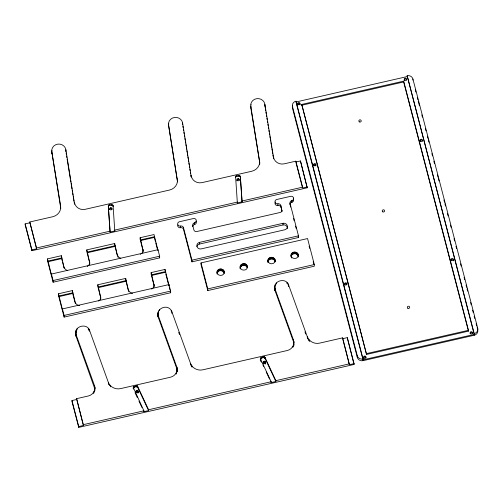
<?xml version="1.0" encoding="UTF-8"?>
<svg xmlns="http://www.w3.org/2000/svg" width="503" height="503" viewBox="0 0 503 503"><rect width="100%" height="100%" fill="white"/><g stroke="black" fill="none" stroke-linecap="round" stroke-linejoin="round"><path stroke-width="0.75" d="M240.258 266.42C239.535 271.28 247.948 271.369 247.338 266.496C246.426 261.277 238.164 263.943 240.252 268.96C239.686 264.867 246.388 263.817 247.243 267.772L247.237 266.106M157.992 313.903L158.37 315.959L176.748 366.876L177.043 371.484L176.666 368.284L158.376 317.626C154.408 308.628 168.279 302.636 171.844 311.684L190.536 363.443C192.24 368.328 197.968 371.025 202.891 369.799L287.207 350.528C291.841 349.673 295.211 344.436 293.431 339.927L275.135 289.269C272.041 280.976 286.044 276.832 288.615 284.994L307.308 336.759C309.012 341.638 314.733 344.341 319.656 343.115L342.65 337.859L349.409 364.688L354.037 363.631L347.277 337.632L342.65 338.695L342.65 337.859M157.999 315.57L158.2 313.91M177.043 370.371C176.572 373.76 173.73 376.514 170.435 377.219L120.645 388.599C115.721 389.825 109.994 387.128 108.29 382.242L89.597 330.484C87.025 322.316 73.023 326.46 76.116 334.759L94.413 385.411C96.192 389.919 92.822 395.157 88.188 396.018L76.588 398.665L83.353 425.494L78.726 426.55L78.732 427.387L354.037 364.461L354.037 363.631M263.22 362.242C266.917 367.655 265.037 356.577 263.188 363.361C263.138 361.921 265.546 361.864 265.571 363.304M135.942 391.315C139.916 396.88 137.376 385.26 135.955 392.724C135.47 390.938 138.702 390.9 138.256 392.698L138.243 391.29M76.217 331.911L75.758 333.954L76.123 336.425L94.841 388.938L94.765 386.732M291.256 254.329L291.118 256.857C289.395 250.475 300.128 250.689 298.254 257.008M298.248 255.342C298.197 259.667 290.967 259.523 291.111 255.191M94.797 390.837L94.79 389.171M224.131 271.387L224.143 273.072L222.546 270.998L219.849 270.595L218.22 271.413L217.101 273.751C215.341 267.697 225.558 267.451 224.237 273.387M224.237 272.28C224.149 276.625 216.925 276.38 217.095 272.085M268.042 262.258C266.03 256.052 276.656 255.725 275.116 261.937M267.998 261.944L268.187 259.422M275.11 260.824C274.795 265.125 267.583 264.609 267.992 260.277M133.326 387.517L143.896 410.825L143.896 411.655L148.599 410.586L148.592 409.75L137.721 386.543C136.275 384.474 132.025 387.706 133.27 388.624C133.754 387.071 136.659 385.87 137.721 387.379L148.599 410.586M260.636 358.362L260.636 359.249L271.174 381.733L271.18 382.569L275.877 381.494L275.87 380.658L264.999 357.451C262.773 354.986 257.781 359.626 261.629 362.191M291.256 255.996C292.193 252.783 297.367 252.883 298.153 256.14L298.153 254.474M275.877 381.494L264.999 358.287C263.924 356.721 260.485 358.048 260.573 359.884M268.193 261.088C269.312 257.951 274.481 258.309 275.072 261.617L274.996 259.762M260.743 358.174L260.667 359.129M138.136 392.969L137.948 392.371M290.596 207.098L289.998 203.149A2.383 2.232 -0.2 0 1 291.589 200.697L291.985 200.596A2.383 2.232 -0.2 0 0 293.57 198.138L293.475 197.761A2.383 2.232 -0.2 0 0 290.853 196.283L276.782 199.484A2.383 2.232 -0.2 0 0 275.034 202.175A2.383 2.232 -0.2 0 0 277.908 203.816A2.383 2.232 -0.2 0 1 280.781 205.45L281.957 211.084M290.005 204.815A2.383 2.232 -0.2 0 1 291.595 202.363L291.991 202.263A2.383 2.232 -0.2 0 0 293.576 199.81L293.57 198.138M192.718 226.488L192.712 225.382A2.383 2.232 -0.2 0 1 194.303 222.93L194.516 222.879A2.383 2.232 -0.2 0 0 196.252 220.182A2.383 2.232 -0.2 0 0 193.378 218.554L179.502 221.716A2.383 2.232 -0.2 0 0 177.748 224.407A2.383 2.232 -0.2 0 0 180.627 226.048A2.383 2.232 -0.2 0 1 183.501 227.683L191.951 260.177L191.957 261.849L298.499 237.498L298.493 235.832L289.998 203.149M192.693 226.658A2.383 2.232 -0.2 0 1 194.309 224.596L194.523 224.552A2.383 2.232 -0.2 0 0 195.931 221.144M407.166 76.575L295.997 101.983L363.047 359.827L474.216 334.426L407.16 75.739A4.76 4.458 -0.2 0 1 412.913 79.015L477.712 328.201L477.718 329.867A4.76 4.458 -0.2 0 1 474.216 335.256L363.047 360.664A4.76 4.458 -0.2 0 1 357.293 357.388L292.501 108.202L292.495 106.535A4.76 4.458 -0.2 0 1 295.997 101.147L363.04 358.997L363.047 360.664M301.743 104.423L403.664 81.128L468.456 330.314L468.463 331.15L366.542 354.439L301.743 104.423L366.542 354.439M301.75 105.259L403.664 81.964L403.664 81.128M259.699 164.349A10.431 9.771 -0.2 0 0 259.63 161.941L250.815 107.925A7.117 6.665 -0.2 0 1 250.771 106.252A7.117 6.665 -0.2 0 1 256.769 98.657A7.117 6.665 -0.2 0 1 264.874 104.234L273.5 157.099A8.758 8.205 -0.2 0 0 284.233 163.827L295.833 161.18L295.833 162.01L300.461 160.954L307.22 187.782L31.915 250.701L31.909 249.872L36.537 248.815L29.771 221.986L52.765 216.73A10.431 9.771 -0.2 0 0 60.605 205.758L51.796 151.736A7.111 6.665 -0.2 0 1 57.751 144.141A7.111 6.665 -0.2 0 1 65.862 149.718L74.488 203.696M31.915 250.701L25.15 224.709L25.15 223.873L29.778 222.816M36.537 248.815L36.53 247.979L110.069 231.173L108.327 205.878A1.188 1.113 -0.2 0 1 109.44 204.696L111.817 204.551A1.188 1.113 -0.2 0 1 113.081 205.589L114.772 230.934L110.075 232.009L108.384 207.475M242.044 201.011L240.359 176.503A1.188 1.113 -0.3 0 0 239.095 175.459L236.718 175.604A1.188 1.113 -0.2 0 0 235.605 176.792L237.353 202.916L242.05 201.841L242.044 201.011L302.592 187.173L295.833 161.18M307.22 186.953L302.592 188.009L302.592 187.173M47.471 258.888L51.419 274.72L51.413 274.053L157.955 249.702L159.646 256.203L159.652 257.869L53.111 282.221L47.477 260.554L47.471 258.888L61.347 255.713L64.17 268.212M89.559 264.704A4.76 4.458 -0.2 0 0 89.616 262.396L86.799 251.563L86.793 249.897L114.69 243.521L117.513 256.021A4.76 4.458 -0.2 0 0 117.633 256.398M143.003 252.141A4.76 4.458 -0.2 0 0 142.959 250.211L140.142 239.378L140.136 237.712L154.012 234.536L157.961 250.368L157.955 249.702M48.037 261.051L61.913 257.882M89.616 262.396L87.359 252.066L115.256 245.69M142.959 250.211L140.702 239.874L154.578 236.706M48.037 261.717L61.913 258.548M87.359 252.732L115.256 246.357M140.702 240.541L154.578 237.372M199.572 242.371L282.988 223.307A3.571 3.345 -0.2 0 1 287.301 225.765A3.571 3.345 -0.2 0 1 284.673 229.808L201.263 248.872A3.571 3.345 -0.2 0 1 196.95 246.413A3.571 3.345 -0.2 0 1 199.572 242.371L199.578 244.037A3.571 3.345 -0.2 0 0 196.924 246.621M199.578 244.037L282.994 224.973A3.571 3.345 -0.2 0 1 287.376 228.683M53.111 282.221L53.104 280.548L159.646 256.203M191.951 260.177L298.493 235.832M58.48 293.765L62.422 309.596L62.422 308.93L168.964 284.579L170.655 291.08L170.662 292.746L64.12 317.097L58.486 295.431L58.48 293.765L72.357 290.589L75.18 302.089A4.766 4.464 -0.2 0 0 79.694 305.491M100.569 299.587A4.76 4.458 -0.2 0 0 100.625 297.279L97.808 286.446L97.802 284.78L125.7 278.404L128.523 290.904A4.76 4.458 -0.2 0 0 128.787 291.639M153.912 287.395A4.76 4.458 -0.2 0 0 153.968 285.088L151.151 274.254L151.145 272.588L165.022 269.419L168.97 285.251L168.964 284.579M201.024 262.899L307.566 238.554L314.325 264.547L314.331 266.213L207.789 290.564L201.03 264.565L201.024 262.899L207.783 288.898L207.789 290.564M59.046 295.934L72.922 292.759M100.625 297.279L98.362 286.943L126.266 280.567M153.968 285.088L151.705 274.757L165.588 271.582M59.046 296.6L72.922 293.425M98.368 287.609L126.266 281.234M151.711 275.424L165.588 272.249M64.12 317.097L64.114 315.431L170.655 291.08M207.783 288.898L314.325 264.547M78.732 427.387L71.973 401.394L71.967 400.558L76.594 399.501M366.542 353.609L468.456 330.314M83.353 425.494L83.347 424.664L143.896 410.825M148.592 409.75L271.174 381.733M275.87 380.658L349.409 363.851M235.605 176.792L235.611 177.622A1.188 1.113 -0.2 0 1 236.724 176.44L239.101 176.295A1.188 1.113 -0.3 0 1 240.365 177.333L242.05 201.841M108.327 205.878L108.334 206.714A1.188 1.113 -0.2 0 1 109.447 205.526L111.817 205.381A1.188 1.113 -0.2 0 1 113.087 206.425L113.081 205.589M264.509 356.941L264.578 357.809M264.748 357.111L264.798 357.991M137.52 386.247L137.571 387.134M264.93 357.331L264.999 358.287M262.943 365.002L263.603 366.404M266.238 372.025L269.533 379.055M270.52 381.161L271.18 382.569M135.011 392.686L137.313 397.603M138.96 401.117L141.921 407.443M143.242 410.253L143.896 411.655M304.944 331.861L305.73 334.049M274.871 285.968L275.015 290.539L293.438 341.594L293.815 345.354L293.821 341.512M178.697 332.307L179.489 334.495M415.289 89.798L415.887 92.08M417.264 97.4L417.861 99.676M418.257 101.197L419.439 105.756M421.81 114.873L422.401 117.149M425.368 128.542L425.959 130.824M427.343 136.143L427.934 138.419M428.33 139.941L428.921 142.217M431.882 153.616L432.479 155.892M433.863 161.212L434.454 163.494M437.415 174.887L438.006 177.163M438.402 178.684L439 180.967M443.935 199.955L444.526 202.237M444.922 203.753L445.513 206.035M447.494 213.63L448.085 215.913M450.455 225.03L451.046 227.306M454.008 238.705L454.605 240.981M455.988 246.3L456.579 248.576M460.528 263.773L461.119 266.049M464.087 277.449L464.678 279.725M466.061 285.044L466.652 287.326M467.048 288.841L467.639 291.124M470.607 302.517L471.198 304.799M472.581 310.112L473.172 312.394M474.159 316.192L474.75 318.468M476.134 323.787L476.731 326.07M477.121 327.585L477.718 329.867M407.16 75.739L474.21 333.59L474.216 335.256M403.664 81.964L468.463 331.15M292.495 106.535L357.287 355.722L357.293 357.388M354.037 364.461L347.277 337.632M307.22 187.782L300.461 160.954M342.845 339.437L349.22 363.946M296.028 162.752L302.397 187.267M309.112 246.162L309.697 248.388M313.168 261.755L313.753 263.987M293.563 218.497L294.154 220.779M295.538 226.099L296.129 228.375M298.103 235.976L298.499 237.498M183.501 227.683L183.507 229.355L191.957 261.849M165.808 274.072L168.914 286.025M169.304 287.515L169.882 289.759M170.272 291.256L170.662 292.746M154.214 236.951L155.377 241.434M155.767 242.93L157.514 249.651M159.262 256.373L159.652 257.869M151.145 272.588L151.705 274.757M140.136 237.712L140.702 239.874M126.083 281.51L128.334 290.181M114.885 245.91L117.325 255.298M97.802 284.78L98.362 286.943M86.793 249.897L87.359 252.066M72.74 293.702L74.991 302.366M61.542 258.102L62.297 260.988M62.668 262.434L63.982 267.489M62.422 308.93L64.114 315.431M51.413 274.053L53.104 280.548M76.588 398.665L83.347 424.664M29.771 221.986L36.53 247.979M71.967 400.558L78.726 426.55M25.15 223.873L31.909 249.872M280.781 205.45L281.957 211.644M192.712 225.382L193.881 229.902A2.383 2.232 -0.2 0 0 196.761 231.537L280.36 212.423A2.383 2.232 -0.2 0 0 281.95 209.977M293.482 199.427L293.576 199.81M264.798 105.492A7.117 6.665 -0.2 0 1 264.88 105.9L265.131 107.435M265.383 108.969L265.634 110.503M265.88 112.031L266.131 113.565M266.383 115.099L266.634 116.627M266.879 118.161L267.131 119.695M267.382 121.229L267.634 122.757M267.879 124.291L268.13 125.825M268.382 127.353L268.633 128.887M268.885 130.422L269.13 131.956M269.382 133.484L269.633 135.018M269.885 136.552L270.13 138.08M270.381 139.614L270.633 141.148M270.884 142.676L271.13 144.21M271.381 145.744L271.633 147.278M271.884 148.806L272.129 150.34M272.381 151.875L272.632 153.402M272.884 154.937L273.129 156.471M259.63 161.941L250.808 106.252L250.815 107.925M177.496 181.941A10.431 9.771 -0.2 0 0 177.383 180.74L168.562 125.052A7.111 6.665 -0.2 0 1 174.522 117.457A7.111 6.665 -0.2 0 1 182.627 123.034L191.259 177.012M182.885 126.234L183.136 127.768M183.381 129.296L183.633 130.83M183.884 132.364L184.136 133.892M184.381 135.426L184.632 136.961M184.884 138.495L185.135 140.023M185.387 141.557L185.632 143.091M185.884 144.619L186.135 146.153M186.387 147.687L186.632 149.221M186.883 150.749L187.135 152.283M187.386 153.817L187.632 155.345M187.883 156.879L188.135 158.414M188.386 159.948L188.631 161.476M188.883 163.01L189.134 164.544M189.386 166.072L189.631 167.606M189.883 169.14L190.134 170.674M190.386 172.202L190.631 173.736M190.882 175.27L191.134 176.798M168.562 125.052L177.383 180.74M66.113 152.918L66.365 154.452M66.616 155.987L66.868 157.514M67.113 159.049L70.363 178.967M70.615 180.502L70.866 182.036M71.118 183.57L71.992 188.933M72.237 190.461L72.489 191.995M72.74 193.529L72.992 195.063M73.243 196.591L73.488 198.125M73.74 199.66L73.991 201.187M74.243 202.722L74.488 204.256M51.796 151.736L60.612 207.425A10.431 9.771 -0.2 0 1 60.731 208.626M273.5 157.099L273.506 158.766M138.287 391.579L138.294 392.415M138.124 391.026L138.124 391.856M137.929 390.793L137.935 391.63M137.721 386.543L137.721 387.379M137.608 386.361L137.69 387.31M137.684 390.617L137.684 391.453M137.47 387.033L137.413 386.153L137.357 386.939M137.394 390.51L137.394 391.347M137.231 386.027L137.3 386.901M137.099 385.964L137.168 386.826M137.03 385.939L137.03 386.776M137.086 390.479L137.086 391.309M136.885 385.902L136.961 386.75M136.81 385.889L136.816 386.725M136.734 385.883L136.741 386.713M136.778 390.517L136.778 391.353M136.659 385.876L136.59 386.713M136.514 385.883L136.514 386.713M136.489 390.63L136.495 391.466M136.439 385.889L136.37 386.738M136.294 385.92L136.294 386.757M136.219 385.946L136.156 386.807M136.25 390.812L136.25 391.642M136.062 391.045L136.062 391.875M133.974 386.87L133.974 387.7M133.905 386.895L133.905 387.731M133.842 386.933L133.779 387.8M133.716 387.008L133.66 387.888M133.603 387.103L133.559 387.989M133.509 387.209L133.427 388.159M133.389 387.385L133.364 389.171M60.605 205.758L60.612 207.425M412.913 79.015L412.919 80.128M309.71 340.437L309.71 341.543M309.094 339.783L309.094 340.896M308.716 339.324L308.723 340.437M307.773 337.827L307.773 338.94M307.641 337.563L307.647 338.676M307.308 336.759L307.308 337.865M297.814 253.657L297.82 255.323M297.26 252.952L297.267 254.619M296.537 252.405L296.544 254.072M295.682 252.053L295.689 253.719M294.764 251.921L294.771 253.587M293.834 252.016L293.84 253.682M293.727 340.977L293.783 342.914M293.765 343.951L293.714 345.335M293.601 340.449L293.677 342.38M293.519 340.185L293.526 341.851M293.431 339.927L293.438 341.594M293.494 345.008L293.406 346.378M292.966 252.33L292.972 253.996M292.941 346.271L292.947 347.378M291.985 200.596L291.991 202.263M292.212 252.846L292.218 254.512M291.589 200.697L291.595 202.363M291.627 253.531L291.633 255.197M291.545 256.87L291.551 257.982M288.615 284.994L288.621 286.666M288.068 283.849L288.068 284.962M286.999 282.51L287.006 283.623M282.988 223.307L282.994 224.973M277.908 203.816L277.914 205.482A2.383 2.232 -0.2 0 1 280.787 207.117M276.342 282.95L276.342 284.063M275.229 284.761L275.235 285.867M275.135 289.269L275.141 290.941M275.009 288.873L275.015 290.539M274.783 259.12L274.783 260.787M274.902 288.464L274.908 290.13M274.808 286.383L274.833 289.722M274.273 258.385L274.28 260.057M273.582 257.8L273.588 259.466M272.758 257.404L272.758 259.07M271.846 257.215L271.853 258.882M270.916 257.259L270.922 258.926M270.023 257.53L270.029 259.196M269.243 258.001L269.25 259.667M268.615 258.649L268.621 260.315M268.105 261.34L268.105 262.453M264.874 104.234L264.88 105.9M265.515 362.185L265.534 363.594M265.389 361.921L265.395 362.751M265.194 361.695L265.2 362.525M265.238 363.267L265.244 364.103M264.943 361.519L264.949 362.355M264.848 357.212L264.93 358.161M264.635 357.017L264.691 357.897M264.653 361.418L264.66 362.248M264.446 356.904L264.515 357.771M264.308 356.847L264.377 357.708M264.345 361.387L264.352 362.223M264.232 356.828L264.238 357.664M264.163 356.809L264.163 357.646M264.012 356.79L264.094 357.633M264.037 361.431L264.044 362.267M263.943 356.784L263.943 357.62M263.899 361.487L263.905 362.323M263.868 356.784L263.792 357.627M263.717 357.633L263.717 356.803L263.572 357.664M263.754 361.55L263.761 362.386M263.503 356.853L263.503 357.69M263.515 361.732L263.515 362.569M263.427 356.879L263.434 357.715M263.333 361.971L263.333 362.801M263.358 363.084L263.365 363.914M261.252 357.778L261.189 358.639M261.12 357.84L261.12 358.677M261.057 357.878L261 358.752M260.938 357.966L260.887 358.846M260.831 358.067L260.787 358.953M247.338 266.496L247.344 267.609M247.111 265.653L247.118 267.319M246.652 264.892L246.659 266.559M246.005 264.264L246.011 265.93M245.2 263.817L245.206 265.483M244.307 263.585L244.307 265.251M243.37 263.572L243.377 265.238M242.471 263.792L242.477 265.458M241.654 264.22L241.66 265.886M240.987 264.829L240.994 266.496M240.359 176.503L240.365 177.333M240.516 265.578L240.516 267.244M240.352 267.678L240.359 268.791M239.095 175.459L239.101 176.295M237.353 202.916L237.347 202.087L114.766 230.097L114.772 230.934M236.718 175.604L236.724 176.44M223.81 270.595L223.816 272.261M223.263 269.885L223.269 271.551M222.54 269.331L222.546 270.998M221.691 268.973L221.697 270.645M220.767 268.835L220.773 270.501M219.842 268.929L219.849 270.595M218.968 269.237L218.975 270.903M218.214 269.746L218.22 271.413M217.623 270.425L217.629 272.092M217.246 271.224L217.195 274.066M194.516 222.879L194.523 224.552M194.303 222.93L194.309 224.596M191.951 366.014L191.951 367.121M191.599 365.53L191.605 366.643M191.442 365.285L191.442 366.398M191.002 364.518L191.008 365.631M190.536 363.443L190.543 364.556M182.627 123.034L182.633 124.7M180.627 226.048L180.634 227.714A2.383 2.232 -0.2 0 1 183.507 229.355M177.056 368.202L177.106 371.497M176.962 367.668L177.018 369.598M176.83 367.133L176.905 369.064M176.748 366.876L176.754 368.542M176.66 366.612L176.666 368.284M176.723 371.698L176.729 372.811M176.628 371.956L176.635 373.069M176.176 372.956L176.182 374.069M171.844 311.684L171.85 313.35M171.297 310.54L171.303 311.653M165.022 269.419L165.028 270.526M159.57 309.641L159.577 310.747M158.634 311.061L158.64 312.728M158.464 311.445L158.464 312.558M158.37 315.959L158.376 317.626M158.238 315.557L158.244 317.23M158.105 312.652L158.112 314.325M158.137 315.155L158.143 316.821M158.036 313.067L158.068 316.406M125.7 278.404L125.706 280.07M114.69 243.521L114.697 244.634M111.817 204.551L111.817 205.381M110.069 231.173L110.075 232.009M110.484 385.707L110.484 386.82M109.44 204.696L109.447 205.526M109.522 384.569L109.528 385.682M108.629 383.053L108.629 384.16M108.51 382.783L108.51 383.896M108.397 383.072L108.403 384.179M94.86 387.543L94.866 389.209M94.652 386.197L94.715 388.134M94.696 389.706L94.696 390.818M94.583 385.933L94.589 387.599M94.627 389.97L94.558 391.347M94.501 385.669L94.507 387.341M94.413 385.411L94.419 387.077M94.281 391.007L94.287 392.12M93.791 391.994L93.797 393.107M93.646 392.233L93.652 393.346M89.44 330.087L89.446 331.2M89.05 329.339L89.056 330.446M88.817 328.981L88.824 330.094M88.289 328.308L88.289 329.421M77.053 328.767L77.06 329.88M76.582 329.484L76.588 330.597M76.387 329.855L76.387 330.968M76.066 330.641L76.072 332.307M76.116 334.759L76.123 336.425M75.947 331.043L75.953 332.709M75.991 334.357L75.997 336.023M75.852 331.452L75.859 333.118M75.815 333.539L75.89 335.614M75.79 331.867L75.771 334.791M72.357 290.589L72.363 292.256M65.862 149.718L65.868 151.384A7.111 6.665 -0.2 0 0 65.673 150.567M61.347 255.713L61.353 256.826M100.619 296.28A4.76 4.458 -0.2 0 1 98.632 301.046M153.962 284.088A4.76 4.458 -0.2 0 1 152.629 288.37M152.315 288.628A4.76 4.458 -0.2 0 1 151.623 289.055M75.293 303.466A4.76 4.458 -0.2 0 1 75.18 303.089M132.622 293.28A4.76 4.458 -0.2 0 1 128.523 289.904M89.609 261.397A4.76 4.458 -0.2 0 1 87.962 265.936M87.629 266.162A4.76 4.458 -0.2 0 1 87.271 266.37M142.953 249.211A4.76 4.458 -0.2 0 1 141.305 253.745M140.614 254.178A4.76 4.458 -0.2 0 1 140.243 254.348M67.459 270.438A4.766 4.464 -0.2 0 1 64.17 267.212M118.18 257.442A4.76 4.458 -0.2 0 1 117.966 257.108M120.802 258.246A4.76 4.458 -0.2 0 1 117.513 255.021M363.04 358.997A4.76 4.458 -0.2 0 1 357.287 355.722M292.501 108.202A4.76 4.458 -0.2 0 1 292.557 105.894M477.712 328.201A4.76 4.458 -0.2 0 1 474.21 333.59M363.757 358.507A1.188 1.113 -0.2 0 1 364.518 356.885A1.188 1.113 -0.2 0 1 365.989 357.991M470.179 333.866A1.188 1.113 -0.2 0 1 471.229 332.508A1.188 1.113 -0.2 0 1 472.531 333.659M344.599 284.994A1.188 1.113 -0.2 0 1 345.473 283.648A1.188 1.113 -0.2 0 1 346.913 284.465M453.467 260.592A1.188 1.113 -0.2 0 1 453.373 260.856M451.216 260.856A1.188 1.113 -0.2 0 1 451.933 259.322A1.188 1.113 -0.2 0 1 453.467 260.17M313.614 165.21A1.188 1.113 -0.2 0 1 315.092 164.456A1.188 1.113 -0.2 0 1 315.897 165.839M300.065 104.479A1.188 1.113 -0.2 0 1 300.014 104.769M297.826 104.989A1.188 1.113 -0.2 0 1 298.442 103.417A1.188 1.113 -0.2 0 1 300.027 104.19M404.249 80.298A1.188 1.113 -0.2 0 1 405.361 78.99A1.188 1.113 -0.2 0 1 406.606 80.191M420.112 141.154A1.188 1.113 -0.2 0 1 421.332 140.06A1.188 1.113 -0.2 0 1 422.495 141.205M180.634 227.714A2.383 2.232 -0.2 0 1 177.785 224.923M277.914 205.482A2.383 2.232 -0.2 0 1 275.43 201.999M259.623 160.275A10.431 9.771 -0.2 0 1 251.777 171.246L201.986 182.627A8.758 8.205 -0.2 0 1 191.253 175.899M177.377 179.068A10.431 9.771 -0.2 0 1 169.53 190.04L85.214 209.311A8.758 8.205 -0.2 0 1 74.482 202.583M168.568 126.718A7.111 6.665 -0.2 0 1 168.782 123.82M182.306 123.487A7.111 6.665 -0.2 0 1 182.551 124.291M51.803 153.409A7.111 6.665 -0.2 0 1 52.01 150.504M251.028 105.02A7.117 6.665 -0.2 0 1 251.167 104.624M109.673 209.6A1.188 1.113 -0.2 0 1 110.585 208.544L110.893 208.512A1.188 1.113 -0.2 0 1 112.018 209.361M236.988 180.816A1.188 1.113 -0.2 0 1 237.919 179.445L238.215 179.426A1.188 1.113 -0.2 0 1 239.296 180.256M110.886 207.676L110.578 207.708A1.188 1.113 -0.2 0 0 110.836 209.908L111.144 209.877A1.188 1.113 -0.2 0 0 110.886 207.676M238.215 178.59L237.913 178.609A1.188 1.113 -0.2 0 0 237.177 180.363A1.188 1.113 -0.2 0 0 239.183 180.237A1.188 1.113 -0.2 0 0 238.215 178.59M298.254 104.574A1.188 1.113 -0.2 0 0 300.058 103.643A1.188 1.113 -0.2 0 0 298.298 102.643A1.188 1.113 -0.2 0 0 298.254 104.574M345.133 284.849A1.188 1.113 -0.2 0 0 346.938 283.918A1.188 1.113 -0.2 0 0 345.177 282.919A1.188 1.113 -0.2 0 0 345.133 284.849M364.178 358.086A1.188 1.113 -0.2 0 0 365.983 357.161A1.188 1.113 -0.2 0 0 364.222 356.155A1.188 1.113 -0.2 0 0 364.178 358.086M470.707 333.728A1.188 1.113 -0.2 0 0 472.524 332.829A1.188 1.113 -0.2 0 0 470.783 331.798A1.188 1.113 -0.2 0 0 470.707 333.728M420.684 141.293A1.188 1.113 -0.2 0 0 422.489 140.368A1.188 1.113 -0.2 0 0 420.728 139.362A1.188 1.113 -0.2 0 0 420.684 141.293M404.745 80.191A1.188 1.113 -0.2 0 0 406.606 79.355A1.188 1.113 -0.2 0 0 404.902 78.261A1.188 1.113 -0.2 0 0 404.745 80.191M314.136 165.644A1.188 1.113 -0.2 0 0 315.941 164.714A1.188 1.113 -0.2 0 0 314.18 163.714A1.188 1.113 -0.2 0 0 314.136 165.644M451.631 260.472A1.188 1.113 -0.2 0 0 453.48 259.617A1.188 1.113 -0.2 0 0 451.769 258.548A1.188 1.113 -0.2 0 0 451.631 260.472M359.406 121.889A1.188 1.113 -0.2 0 0 361.217 120.965A1.188 1.113 -0.2 0 0 359.456 119.959A1.188 1.113 -0.2 0 0 359.406 121.889M382.802 211.857A1.188 1.113 -0.2 0 0 384.613 210.927A1.188 1.113 -0.2 0 0 382.852 209.927A1.188 1.113 -0.2 0 0 382.802 211.857M407.876 308.282A1.188 1.113 -0.2 0 0 409.687 307.358A1.188 1.113 -0.2 0 0 407.927 306.352A1.188 1.113 -0.2 0 0 407.876 308.282"/></g></svg>
